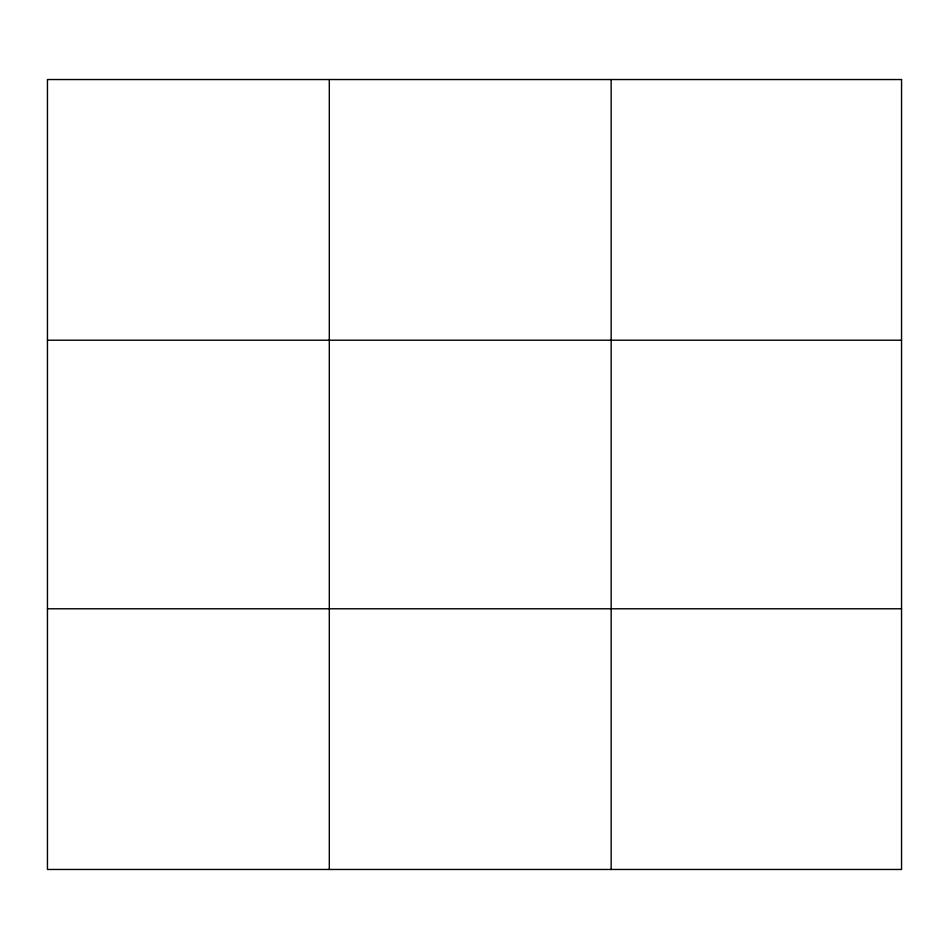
<?xml version="1.0" encoding="UTF-8"?>
<svg xmlns="http://www.w3.org/2000/svg" width="949" height="949" viewBox="0 0 949 949"><rect width="100%" height="100%" fill="white"/><g stroke="black" fill="none" stroke-linecap="round" stroke-linejoin="round"><path stroke-width="1.42" d="M329.303 79.538L329.303 869.462M611.156 79.538L611.156 869.462M47.45 340.216L901.55 340.216M47.45 608.784L901.55 608.784M901.55 79.538L901.55 869.462L47.45 869.462L47.45 79.538L901.55 79.538"/></g></svg>
